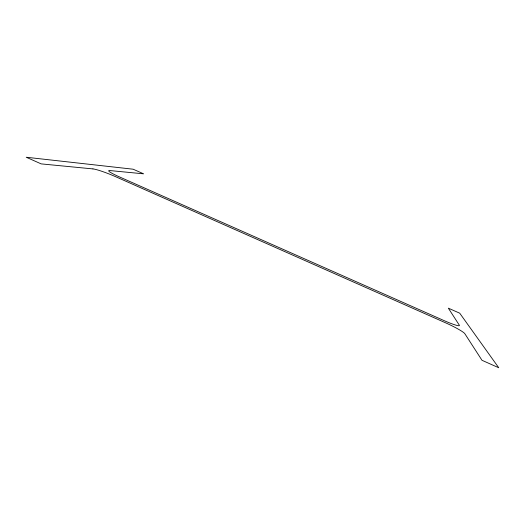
<?xml version="1.0" encoding="UTF-8"?>
<svg xmlns="http://www.w3.org/2000/svg" width="525" height="525" viewBox="0 0 525 525"><rect width="100%" height="100%" fill="white"/><g stroke="black" fill="none" stroke-linecap="round" stroke-linejoin="round"><path stroke-width="0.79" d="M92.938 168.912L41.147 163.879L26.25 157.244L133.133 169.207L143.627 173.834L109.817 170.553A17.679 1.785 22 0 0 119.483 176.925L444.124 320.624A18.48 1.936 24.7 0 0 459.309 325.159L448.343 308.168L459.716 313.182L498.75 367.756L481.989 360.288L464.835 333.716A19.747 2.192 24.9 0 0 445.239 322.665L115.441 176.617A18.887 2.015 21.8 0 0 92.938 168.912"/></g></svg>
